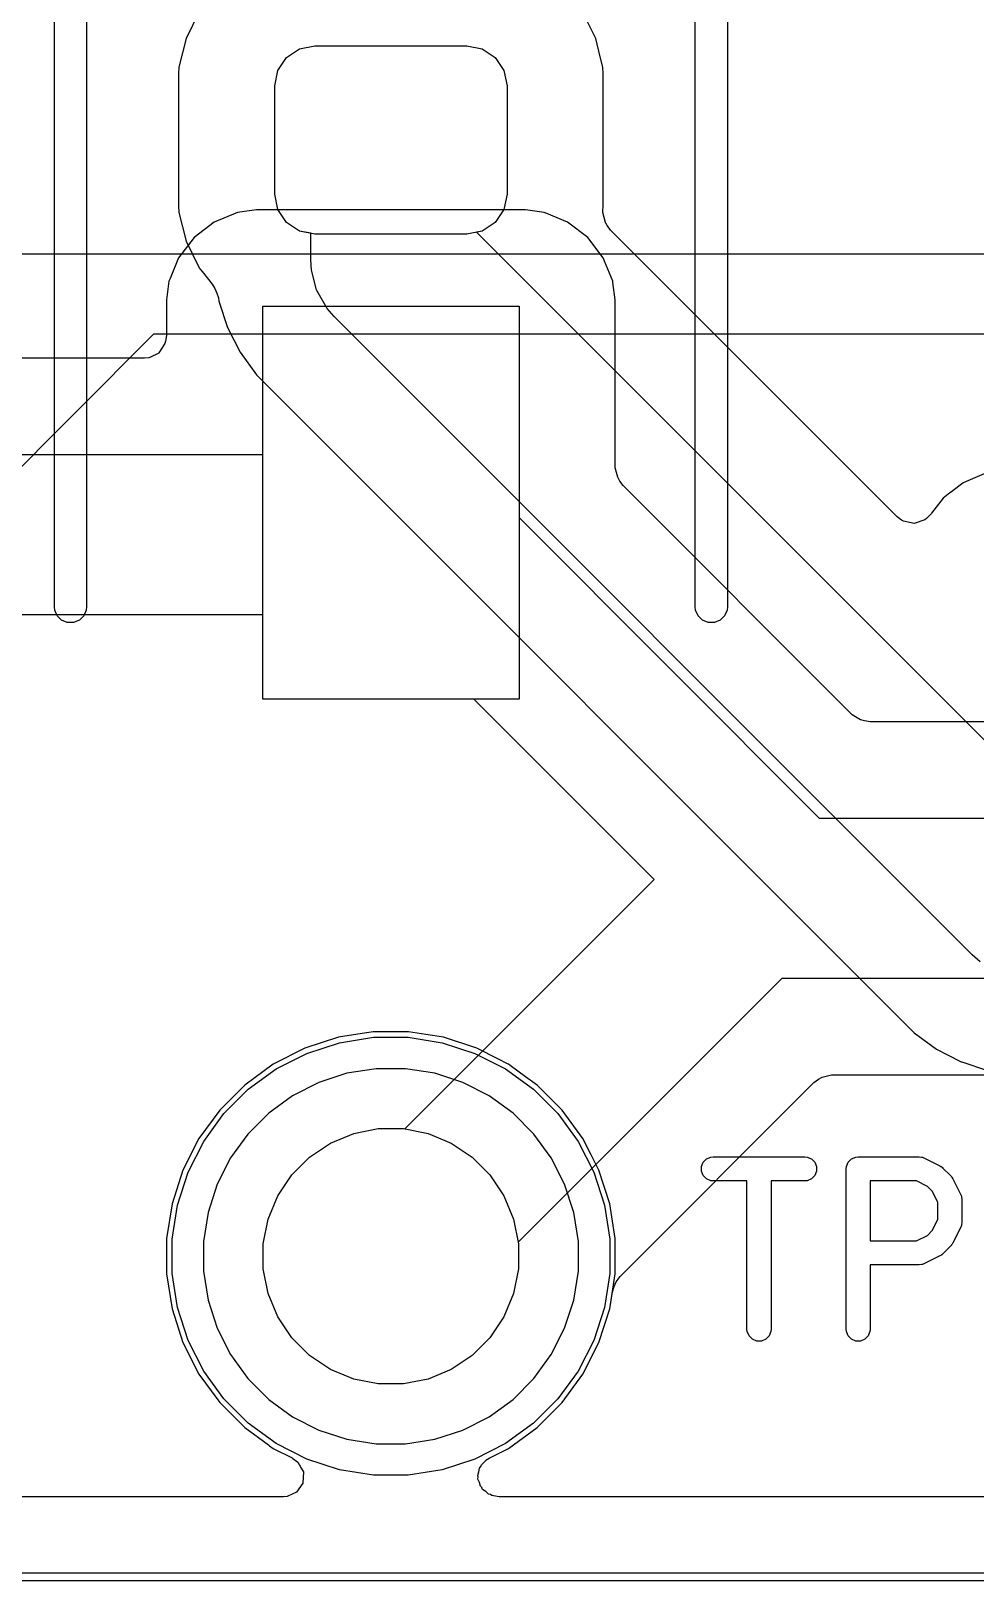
# Model space of a CAD drawing. Header units: inches. Extents: x 1.3 to 5.24, y -7.03 to -1.12.
# Drawn here: x 4.3604 to 4.5924, y -7.0285 to -6.648 of the extents above; entities that cross this region are included whole.
import ezdxf

# ---------------------------------------------------------------- set-up
doc = ezdxf.new("R2010")
doc.units = ezdxf.units.IN
doc.header["$MEASUREMENT"] = 0
for name, color, linetype, true_color in [('B.Cu', 153, 'CONTINUOUS', 0x4d7fc4), ('B.Mask', 4, 'CONTINUOUS', 0x02ffee), ('B.Paste', 132, 'CONTINUOUS', 0x00c2c2), ('B.Silkscreen', 31, 'CONTINUOUS', 0xe8b2a7), ('Edge.Cuts', 254, 'CONTINUOUS', 0xd0d2cd), ('F.Cu', 13, 'CONTINUOUS', 0xc83434), ('F.Mask', 201, 'CONTINUOUS', 0xd864ff), ('F.Paste', 253, 'CONTINUOUS', 0xb4a09a), ('F.Silkscreen', 41, 'CONTINUOUS', 0xf2eda1), ('In1.Cu', 91, 'CONTINUOUS', 0x7fc87f), ('In2.Cu', 33, 'CONTINUOUS', 0xce7d2c)]:
    doc.layers.add(name, color=color, linetype=linetype, true_color=true_color)

msp = doc.modelspace()

# ---------------------------------------------------------------- linework, layer by layer
at = {"layer": 'B.Cu', "linetype": 'CONTINUOUS'}
for p, q in [((4.40174, -6.64328), (4.39851, -6.6498)), ((4.49914, -6.6498), (4.49596, -6.6434)), ((4.3985, -6.6498), (4.39674, -6.65687)), ((4.39851, -6.6498), (4.3985, -6.6498)), ((4.42316, -6.65446), (4.42635, -6.65232)), ((4.42635, -6.65232), (4.43012, -6.65157)), ((4.43012, -6.65157), (4.46752, -6.65157)), ((4.46752, -6.65157), (4.47129, -6.65232)), ((4.47129, -6.65232), (4.47448, -6.65446)), ((4.50025, -6.65428), (4.49914, -6.6498)), ((4.42102, -6.65765), (4.42316, -6.65446)), ((4.47448, -6.65446), (4.47661, -6.65765)), ((4.50089, -6.65686), (4.50025, -6.65428)), ((4.39674, -6.65687), (4.39663, -6.65851)), ((4.39663, -6.65851), (4.39663, -6.6909)), ((4.42028, -6.66142), (4.42102, -6.65765)), ((4.47661, -6.65765), (4.47736, -6.66142)), ((4.50089, -6.65687), (4.50089, -6.65686)), ((4.501, -6.65851), (4.50089, -6.65687)), ((4.501, -6.6909), (4.501, -6.65851)), ((4.42028, -6.68799), (4.42028, -6.66142)), ((4.47736, -6.66142), (4.47736, -6.68799)), ((4.42102, -6.69176), (4.42028, -6.68799)), ((4.47736, -6.68799), (4.47661, -6.69176)), ((4.39663, -6.6909), (4.39674, -6.69254)), ((4.39674, -6.69254), (4.39674, -6.69254)), ((4.39674, -6.69254), (4.3985, -6.69961)), ((4.42316, -6.69495), (4.42102, -6.69176)), ((4.47661, -6.69176), (4.47448, -6.69495)), ((4.5009, -6.6925), (4.50091, -6.6923)), ((4.50125, -6.69373), (4.5009, -6.6925)), ((4.50091, -6.69223), (4.501, -6.6909)), ((4.50091, -6.69229), (4.50091, -6.69223)), ((4.50091, -6.6923), (4.50091, -6.69229)), ((4.50091, -6.6923), (4.50091, -6.6923)), ((4.50154, -6.69497), (4.50125, -6.69373)), ((4.42635, -6.69709), (4.42316, -6.69495)), ((4.42913, -6.69764), (4.42635, -6.69709)), ((4.42913, -6.70413), (4.42913, -6.69764)), ((4.47129, -6.69709), (4.46989, -6.69736)), ((4.46989, -6.69736), (4.61374, -6.84121)), ((4.47448, -6.69495), (4.47129, -6.69709)), ((4.50159, -6.69506), (4.50154, -6.69497)), ((4.50172, -6.69526), (4.50159, -6.69506)), ((4.50199, -6.69577), (4.50172, -6.69526)), ((4.50201, -6.69581), (4.50199, -6.69577)), ((4.50281, -6.69685), (4.50201, -6.69581)), ((4.52516, -6.7192), (4.50281, -6.69685)), ((4.3985, -6.69961), (4.3985, -6.69961)), ((4.3985, -6.69961), (4.40174, -6.70613)), ((4.4293, -6.7067), (4.42913, -6.70413)), ((4.40174, -6.70613), (4.40174, -6.70613)), ((4.40174, -6.70613), (4.40174, -6.70613)), ((4.40174, -6.70613), (4.40186, -6.70628)), ((4.40186, -6.70628), (4.40186, -6.70629)), ((4.40186, -6.70629), (4.4019, -6.70634)), ((4.4019, -6.70634), (4.40247, -6.70704)), ((4.40247, -6.70704), (4.40492, -6.71009)), ((4.43058, -6.71149), (4.4293, -6.7067)), ((4.4293, -6.7067), (4.4293, -6.7067)), ((4.40492, -6.71009), (4.40558, -6.71117)), ((4.40558, -6.71117), (4.40608, -6.7123)), ((4.40608, -6.7123), (4.40644, -6.71351)), ((4.43063, -6.71167), (4.43058, -6.71149)), ((4.4332, -6.71612), (4.43063, -6.71167)), ((4.40644, -6.71351), (4.40656, -6.71428)), ((4.40656, -6.71428), (4.40656, -6.71428)), ((4.40656, -6.71428), (4.40656, -6.71428)), ((4.40656, -6.71428), (4.40867, -6.72077)), ((4.4349, -6.71805), (4.4332, -6.71612)), ((4.4332, -6.71612), (4.4332, -6.71612)), ((4.40867, -6.72077), (4.41176, -6.72684)), ((4.59167, -6.87482), (4.4349, -6.71805)), ((4.5462, -6.74024), (4.52516, -6.7192)), ((4.41176, -6.72684), (4.41577, -6.73236)), ((4.41577, -6.73236), (4.57736, -6.89395)), ((4.57319, -6.76724), (4.5462, -6.74024)), ((4.58946, -6.75888), (4.58653, -6.76112)), ((4.59521, -6.75649), (4.58946, -6.75888)), ((4.58452, -6.76267), (4.58167, -6.76637)), ((4.5862, -6.76138), (4.58452, -6.76267)), ((4.58653, -6.76112), (4.5862, -6.76138)), ((4.58653, -6.76112), (4.58653, -6.76112)), ((4.58154, -6.76655), (4.58143, -6.76669)), ((4.58167, -6.76637), (4.58154, -6.76655)), ((4.58154, -6.76655), (4.58154, -6.76655)), ((4.57428, -6.76805), (4.57319, -6.76724)), ((4.57475, -6.76831), (4.57428, -6.76805)), ((4.5774, -6.76891), (4.57475, -6.76831)), ((4.57999, -6.76798), (4.5774, -6.76891)), ((4.58044, -6.76766), (4.57999, -6.76798)), ((4.58143, -6.76669), (4.58044, -6.76766)), ((4.5936, -6.87652), (4.59167, -6.87482)), ((4.43591, -6.89504), (4.42765, -6.89772)), ((4.4428, -6.89395), (4.43591, -6.89504)), ((4.44294, -6.89392), (4.4428, -6.89395)), ((4.44448, -6.89368), (4.44294, -6.89392)), ((4.45316, -6.89368), (4.44448, -6.89368)), ((4.45744, -6.89436), (4.45316, -6.89368)), ((4.45316, -6.89368), (4.45316, -6.89368)), ((4.46173, -6.89504), (4.45744, -6.89436)), ((4.46998, -6.89772), (4.46173, -6.89504)), ((4.46173, -6.89504), (4.46173, -6.89504)), ((4.57736, -6.89395), (4.58288, -6.89796)), ((4.42765, -6.89772), (4.41992, -6.90166)), ((4.42765, -6.89772), (4.42765, -6.89772)), ((4.42765, -6.89772), (4.42765, -6.89772)), ((4.47524, -6.9004), (4.46998, -6.89772)), ((4.46998, -6.89772), (4.46998, -6.89772)), ((4.46998, -6.89772), (4.46998, -6.89772)), ((4.58288, -6.89796), (4.58575, -6.89942)), ((4.58575, -6.89942), (4.58895, -6.90105)), ((4.41992, -6.90166), (4.4129, -6.90676)), ((4.47748, -6.90154), (4.47524, -6.9004)), ((4.47524, -6.9004), (4.47524, -6.9004)), ((4.47772, -6.90166), (4.47748, -6.90154)), ((4.47748, -6.90154), (4.47748, -6.90154)), ((4.47813, -6.90196), (4.47772, -6.90166)), ((4.47772, -6.90166), (4.47772, -6.90166)), ((4.47772, -6.90166), (4.47772, -6.90166)), ((4.47814, -6.90196), (4.47813, -6.90196)), ((4.48192, -6.90472), (4.47814, -6.90196)), ((4.58895, -6.90105), (4.58899, -6.90107)), ((4.58899, -6.90107), (4.58913, -6.90111)), ((4.58913, -6.90111), (4.59544, -6.90316)), ((4.4129, -6.90676), (4.40676, -6.9129)), ((4.4129, -6.90676), (4.4129, -6.90676)), ((4.48474, -6.90676), (4.48192, -6.90472)), ((4.49088, -6.9129), (4.48474, -6.90676)), ((4.48474, -6.90676), (4.48474, -6.90676)), ((4.48474, -6.90676), (4.48474, -6.90676)), ((4.48474, -6.90676), (4.48474, -6.90676)), ((4.40676, -6.9129), (4.40166, -6.91992)), ((4.40676, -6.9129), (4.40676, -6.9129)), ((4.49533, -6.91902), (4.49088, -6.9129)), ((4.49088, -6.9129), (4.49088, -6.9129)), ((4.49088, -6.9129), (4.49088, -6.9129)), ((4.43397, -6.92104), (4.43968, -6.91868)), ((4.43968, -6.91868), (4.44573, -6.91747)), ((4.44573, -6.91747), (4.45191, -6.91747)), ((4.45191, -6.91747), (4.45796, -6.91868)), ((4.45796, -6.91868), (4.46367, -6.92104)), ((4.40166, -6.91992), (4.39772, -6.92765)), ((4.42884, -6.92447), (4.43397, -6.92104)), ((4.46367, -6.92104), (4.4688, -6.92447)), ((4.49598, -6.91992), (4.49533, -6.91902)), ((4.49533, -6.91902), (4.49533, -6.91902)), ((4.49801, -6.92391), (4.49598, -6.91992)), ((4.49598, -6.91992), (4.49598, -6.91992)), ((4.42447, -6.92884), (4.42884, -6.92447)), ((4.4688, -6.92447), (4.47317, -6.92884)), ((4.49992, -6.92765), (4.49801, -6.92391)), ((4.39772, -6.92765), (4.39504, -6.93591)), ((4.39772, -6.92765), (4.39772, -6.92765)), ((4.39772, -6.92765), (4.39772, -6.92765)), ((4.42104, -6.93397), (4.42447, -6.92884)), ((4.47317, -6.92884), (4.4766, -6.93397)), ((4.5026, -6.93591), (4.49992, -6.92765)), ((4.49992, -6.92765), (4.49992, -6.92765)), ((4.41868, -6.93968), (4.42104, -6.93397)), ((4.4766, -6.93397), (4.47896, -6.93968)), ((4.39504, -6.93591), (4.39368, -6.94448)), ((4.50396, -6.94448), (4.5026, -6.93591)), ((4.41747, -6.94573), (4.41868, -6.93968)), ((4.47896, -6.93968), (4.48016, -6.94573)), ((4.39368, -6.94448), (4.39368, -6.95316)), ((4.50396, -6.95316), (4.50396, -6.94448)), ((4.41747, -6.95191), (4.41747, -6.94573)), ((4.48016, -6.94573), (4.48016, -6.95191)), ((4.41868, -6.95796), (4.41747, -6.95191)), ((4.48016, -6.95191), (4.47896, -6.95796)), ((4.39368, -6.95316), (4.39504, -6.96173)), ((4.5026, -6.96173), (4.50396, -6.95316)), ((4.42104, -6.96367), (4.41868, -6.95796)), ((4.47896, -6.95796), (4.4766, -6.96367)), ((4.39504, -6.96173), (4.39772, -6.96998)), ((4.42447, -6.9688), (4.42104, -6.96367)), ((4.4766, -6.96367), (4.47317, -6.9688)), ((4.49992, -6.96998), (4.5026, -6.96173)), ((4.39772, -6.96998), (4.39772, -6.96998)), ((4.39772, -6.96998), (4.39772, -6.96998)), ((4.39772, -6.96998), (4.40166, -6.97772)), ((4.42884, -6.97317), (4.42447, -6.9688)), ((4.47317, -6.9688), (4.4688, -6.97317)), ((4.49598, -6.97772), (4.49992, -6.96998)), ((4.43397, -6.9766), (4.42884, -6.97317)), ((4.4688, -6.97317), (4.46367, -6.9766)), ((4.40166, -6.97772), (4.40627, -6.98406)), ((4.43968, -6.97896), (4.43397, -6.9766)), ((4.44573, -6.98016), (4.43968, -6.97896)), ((4.45796, -6.97896), (4.45191, -6.98016)), ((4.46367, -6.9766), (4.45796, -6.97896)), ((4.49088, -6.98474), (4.49598, -6.97772)), ((4.45191, -6.98016), (4.44573, -6.98016)), ((4.40627, -6.98406), (4.40676, -6.98474)), ((4.40676, -6.98474), (4.40676, -6.98474)), ((4.40676, -6.98474), (4.40676, -6.98474)), ((4.40676, -6.98474), (4.4129, -6.99088)), ((4.48474, -6.99088), (4.49088, -6.98474)), ((4.4129, -6.99088), (4.4129, -6.99088)), ((4.4129, -6.99088), (4.4129, -6.99088)), ((4.4129, -6.99088), (4.41878, -6.99515)), ((4.47772, -6.99598), (4.48474, -6.99088)), ((4.41878, -6.99515), (4.41878, -6.99515)), ((4.41878, -6.99515), (4.41902, -6.99533)), ((4.41902, -6.99533), (4.41992, -6.99598)), ((4.41992, -6.99598), (4.42456, -6.99834)), ((4.42456, -6.99834), (4.42463, -6.99838)), ((4.42463, -6.99838), (4.42471, -6.99846)), ((4.42471, -6.99846), (4.42562, -6.9991)), ((4.47215, -6.99891), (4.47295, -6.99841)), ((4.47295, -6.99841), (4.47772, -6.99598)), ((4.42562, -6.9991), (4.42593, -6.99939)), ((4.42593, -6.99939), (4.42635, -7.00012)), ((4.42635, -7.00012), (4.42657, -7.00033)), ((4.42657, -7.00033), (4.42662, -7.00057)), ((4.42662, -7.00057), (4.42732, -7.00177)), ((4.42732, -7.00177), (4.4272, -7.00452)), ((4.47016, -7.00261), (4.47047, -7.00174)), ((4.47047, -7.00174), (4.4706, -7.00083)), ((4.4706, -7.00083), (4.47093, -7.0004)), ((4.47093, -7.0004), (4.47107, -7.00001)), ((4.47107, -7.00001), (4.47203, -6.99901)), ((4.47203, -6.99901), (4.47215, -6.99891)), ((4.4272, -7.00452), (4.42561, -7.00677)), ((4.47028, -7.00308), (4.47016, -7.00261)), ((4.47021, -7.00355), (4.47028, -7.00308)), ((4.47059, -7.00439), (4.47021, -7.00355)), ((4.47081, -7.00528), (4.47059, -7.00439)), ((4.47115, -7.00562), (4.47081, -7.00528)), ((4.47135, -7.00605), (4.47115, -7.00562)), ((4.47213, -7.00655), (4.47135, -7.00605)), ((4.42242, -7.00785), (3.74574, -7.00785)), ((4.42336, -7.00776), (4.42242, -7.00785)), ((4.42351, -7.00773), (4.42336, -7.00776)), ((4.42561, -7.00677), (4.42351, -7.00773)), ((4.47279, -7.00719), (4.47213, -7.00655)), ((4.47326, -7.00728), (4.47279, -7.00719)), ((4.47366, -7.00754), (4.47326, -7.00728)), ((4.47407, -7.00766), (4.47366, -7.00754)), ((4.47544, -7.00785), (4.47407, -7.00766)), ((5.21111, -7.00785), (4.47544, -7.00785)), ((5.23622, -7.02854), (1.29921, -7.02854)), ((1.3002, -7.02657), (5.23524, -7.02657))]:
    msp.add_line(p, q, dxfattribs=at)
at = {"layer": 'B.Mask', "linetype": 'CONTINUOUS'}
for p, q in [((4.42316, -6.65446), (4.42635, -6.65232)), ((4.42635, -6.65232), (4.43012, -6.65157)), ((4.43012, -6.65157), (4.46752, -6.65157)), ((4.46752, -6.65157), (4.47129, -6.65232)), ((4.47129, -6.65232), (4.47448, -6.65446)), ((4.42102, -6.65765), (4.42316, -6.65446)), ((4.47448, -6.65446), (4.47661, -6.65765)), ((4.42028, -6.66142), (4.42102, -6.65765)), ((4.47661, -6.65765), (4.47736, -6.66142)), ((4.42028, -6.68799), (4.42028, -6.66142)), ((4.47736, -6.66142), (4.47736, -6.68799)), ((4.42102, -6.69176), (4.42028, -6.68799)), ((4.47736, -6.68799), (4.47661, -6.69176)), ((4.42316, -6.69495), (4.42102, -6.69176)), ((4.47661, -6.69176), (4.47448, -6.69495)), ((4.42635, -6.69709), (4.42316, -6.69495)), ((4.43012, -6.69783), (4.42635, -6.69709)), ((4.46752, -6.69783), (4.43012, -6.69783)), ((4.47129, -6.69709), (4.46752, -6.69783)), ((4.47448, -6.69495), (4.47129, -6.69709)), ((4.43397, -6.92104), (4.43968, -6.91868)), ((4.43968, -6.91868), (4.44573, -6.91747)), ((4.44573, -6.91747), (4.45191, -6.91747)), ((4.45191, -6.91747), (4.45796, -6.91868)), ((4.45796, -6.91868), (4.46367, -6.92104)), ((4.42884, -6.92447), (4.43397, -6.92104)), ((4.46367, -6.92104), (4.4688, -6.92447)), ((4.42447, -6.92884), (4.42884, -6.92447)), ((4.4688, -6.92447), (4.47317, -6.92884)), ((4.42104, -6.93397), (4.42447, -6.92884)), ((4.47317, -6.92884), (4.4766, -6.93397)), ((4.41868, -6.93968), (4.42104, -6.93397)), ((4.4766, -6.93397), (4.47896, -6.93968)), ((4.41747, -6.94573), (4.41868, -6.93968)), ((4.47896, -6.93968), (4.48016, -6.94573)), ((4.41747, -6.95191), (4.41747, -6.94573)), ((4.48016, -6.94573), (4.48016, -6.95191)), ((4.41868, -6.95796), (4.41747, -6.95191)), ((4.48016, -6.95191), (4.47896, -6.95796)), ((4.42104, -6.96367), (4.41868, -6.95796)), ((4.47896, -6.95796), (4.4766, -6.96367)), ((4.42447, -6.9688), (4.42104, -6.96367)), ((4.4766, -6.96367), (4.47317, -6.9688)), ((4.42884, -6.97317), (4.42447, -6.9688)), ((4.47317, -6.9688), (4.4688, -6.97317)), ((4.43397, -6.9766), (4.42884, -6.97317)), ((4.4688, -6.97317), (4.46367, -6.9766)), ((4.43968, -6.97896), (4.43397, -6.9766)), ((4.44573, -6.98016), (4.43968, -6.97896)), ((4.45796, -6.97896), (4.45191, -6.98016)), ((4.46367, -6.9766), (4.45796, -6.97896)), ((4.45191, -6.98016), (4.44573, -6.98016)), ((5.23622, -7.02854), (1.29921, -7.02854)), ((1.3002, -7.02657), (5.23524, -7.02657))]:
    msp.add_line(p, q, dxfattribs=at)
at = {"layer": 'B.Paste', "linetype": 'CONTINUOUS'}
for p, q in [((4.42316, -6.65446), (4.42635, -6.65232)), ((4.42635, -6.65232), (4.43012, -6.65157)), ((4.43012, -6.65157), (4.46752, -6.65157)), ((4.46752, -6.65157), (4.47129, -6.65232)), ((4.47129, -6.65232), (4.47448, -6.65446)), ((4.42102, -6.65765), (4.42316, -6.65446)), ((4.47448, -6.65446), (4.47661, -6.65765)), ((4.42028, -6.66142), (4.42102, -6.65765)), ((4.47661, -6.65765), (4.47736, -6.66142)), ((4.42028, -6.68799), (4.42028, -6.66142)), ((4.47736, -6.66142), (4.47736, -6.68799)), ((4.42102, -6.69176), (4.42028, -6.68799)), ((4.47736, -6.68799), (4.47661, -6.69176)), ((4.42316, -6.69495), (4.42102, -6.69176)), ((4.47661, -6.69176), (4.47448, -6.69495)), ((4.42635, -6.69709), (4.42316, -6.69495)), ((4.43012, -6.69783), (4.42635, -6.69709)), ((4.46752, -6.69783), (4.43012, -6.69783)), ((4.47129, -6.69709), (4.46752, -6.69783)), ((4.47448, -6.69495), (4.47129, -6.69709)), ((5.23622, -7.02854), (1.29921, -7.02854)), ((1.3002, -7.02657), (5.23524, -7.02657))]:
    msp.add_line(p, q, dxfattribs=at)
at = {"layer": 'B.Silkscreen', "linetype": 'CONTINUOUS'}
for p, q in [((5.23622, -7.02854), (1.29921, -7.02854)), ((1.3002, -7.02657), (5.23524, -7.02657))]:
    msp.add_line(p, q, dxfattribs=at)
at = {"layer": 'Edge.Cuts', "linetype": 'CONTINUOUS'}
for p, q in [((5.23622, -7.02854), (1.29921, -7.02854)), ((1.3002, -7.02657), (5.23524, -7.02657))]:
    msp.add_line(p, q, dxfattribs=at)
at = {"layer": 'F.Cu', "linetype": 'CONTINUOUS'}
for p, q in [((4.41115, -6.69252), (4.4054, -6.6949)), ((4.41577, -6.69191), (4.41115, -6.69252)), ((4.41115, -6.69252), (4.41115, -6.69252)), ((4.41115, -6.69252), (4.41115, -6.69252)), ((4.48186, -6.69191), (4.41577, -6.69191)), ((4.48649, -6.69252), (4.48186, -6.69191)), ((4.48186, -6.69191), (4.48186, -6.69191)), ((4.48186, -6.69191), (4.48186, -6.69191)), ((4.48186, -6.69191), (4.48186, -6.69191)), ((4.48186, -6.69191), (4.48186, -6.69191)), ((4.48716, -6.6928), (4.48649, -6.69252)), ((4.48649, -6.69252), (4.48649, -6.69252)), ((4.49224, -6.6949), (4.48716, -6.6928)), ((4.48716, -6.6928), (4.48716, -6.6928)), ((4.4054, -6.6949), (4.40046, -6.69869)), ((4.49718, -6.69869), (4.49224, -6.6949)), ((4.49224, -6.6949), (4.49224, -6.6949)), ((4.40046, -6.69869), (4.39667, -6.70363)), ((4.50097, -6.70363), (4.49718, -6.69869)), ((4.39667, -6.70363), (4.39457, -6.7087)), ((4.50133, -6.7045), (4.50097, -6.70363)), ((4.50335, -6.70938), (4.50133, -6.7045)), ((4.39429, -6.70938), (4.39368, -6.714)), ((4.39457, -6.7087), (4.39429, -6.70938)), ((4.39429, -6.70938), (4.39429, -6.70938)), ((4.39457, -6.7087), (4.39457, -6.7087)), ((4.50339, -6.7097), (4.50335, -6.70938)), ((4.50396, -6.714), (4.50339, -6.7097)), ((4.39368, -6.714), (4.39368, -6.714)), ((4.39368, -6.714), (4.39368, -6.714)), ((4.39368, -6.714), (4.39368, -6.71408)), ((4.39368, -6.71408), (4.39368, -6.72274)), ((4.41732, -6.75197), (4.41732, -6.71555)), ((4.41732, -6.71555), (4.48031, -6.71555)), ((4.48031, -6.71555), (4.48031, -6.76744)), ((4.50396, -6.7192), (4.50396, -6.714)), ((4.50396, -6.75521), (4.50396, -6.7192)), ((4.39331, -6.72471), (4.39182, -6.72702)), ((4.39348, -6.72412), (4.39331, -6.72471)), ((4.39368, -6.72274), (4.39348, -6.72412)), ((4.39368, -6.72274), (4.39368, -6.72274)), ((4.39368, -6.72274), (4.39368, -6.72274)), ((4.38827, -6.72833), (3.87894, -6.72833)), ((4.38931, -6.72822), (4.38827, -6.72833)), ((4.38961, -6.72815), (4.38931, -6.72822)), ((4.39177, -6.72707), (4.38961, -6.72815)), ((4.39182, -6.72702), (4.39177, -6.72707)), ((4.39182, -6.72702), (4.39182, -6.72702)), ((4.39182, -6.72702), (4.39182, -6.72702)), ((4.39182, -6.72702), (4.39182, -6.72702)), ((3.86642, -6.75197), (4.38976, -6.75197)), ((4.38976, -6.75197), (4.41732, -6.75197)), ((4.50455, -6.75755), (4.50396, -6.75521)), ((4.50505, -6.75846), (4.50455, -6.75755)), ((4.50588, -6.75957), (4.50505, -6.75846)), ((4.56216, -6.81585), (4.50588, -6.75957)), ((4.50588, -6.75957), (4.50588, -6.75957)), ((4.48031, -6.76744), (4.55409, -6.84121)), ((4.38976, -6.79134), (3.85827, -6.79134)), ((4.41732, -6.79134), (4.38976, -6.79134)), ((4.41732, -6.81201), (4.41732, -6.79134)), ((4.46921, -6.81201), (4.41732, -6.81201)), ((4.5135, -6.8563), (4.46921, -6.81201)), ((4.56424, -6.81708), (4.56216, -6.81585)), ((4.56523, -6.81738), (4.56424, -6.81708)), ((4.56661, -6.81757), (4.56523, -6.81738)), ((4.78511, -6.81757), (4.56661, -6.81757)), ((4.55409, -6.84121), (4.79635, -6.84121)), ((4.45226, -6.91754), (4.5135, -6.8563)), ((4.54489, -6.88058), (4.48009, -6.94538)), ((4.54594, -6.88058), (4.54489, -6.88058)), ((4.79635, -6.88058), (4.54594, -6.88058)), ((4.50516, -6.95375), (4.55276, -6.90615)), ((4.55276, -6.90615), (4.55387, -6.90532)), ((4.55387, -6.90532), (4.55478, -6.90482)), ((4.55478, -6.90482), (4.55712, -6.90423)), ((4.55712, -6.90423), (4.785, -6.90423)), ((4.43397, -6.92104), (4.43968, -6.91868)), ((4.43968, -6.91868), (4.44573, -6.91747)), ((4.44573, -6.91747), (4.45191, -6.91747)), ((4.45191, -6.91747), (4.45226, -6.91754)), ((4.42884, -6.92447), (4.43397, -6.92104)), ((4.42447, -6.92884), (4.42884, -6.92447)), ((4.42104, -6.93397), (4.42447, -6.92884)), ((4.41868, -6.93968), (4.42104, -6.93397)), ((4.41747, -6.94573), (4.41868, -6.93968)), ((4.48009, -6.94538), (4.48016, -6.94573)), ((4.41747, -6.95191), (4.41747, -6.94573)), ((4.48016, -6.94573), (4.48016, -6.95191)), ((4.41868, -6.95796), (4.41747, -6.95191)), ((4.48016, -6.95191), (4.47896, -6.95796)), ((4.50326, -6.95755), (4.50367, -6.95622)), ((4.50367, -6.95622), (4.5042, -6.95512)), ((4.5042, -6.95512), (4.50516, -6.95375)), ((4.42104, -6.96367), (4.41868, -6.95796)), ((4.47896, -6.95796), (4.4766, -6.96367)), ((4.5026, -6.96173), (4.50326, -6.95755)), ((4.42447, -6.9688), (4.42104, -6.96367)), ((4.4766, -6.96367), (4.47317, -6.9688)), ((4.49992, -6.96998), (4.5026, -6.96173)), ((4.42884, -6.97317), (4.42447, -6.9688)), ((4.47317, -6.9688), (4.4688, -6.97317)), ((4.49598, -6.97772), (4.49992, -6.96998)), ((4.43397, -6.9766), (4.42884, -6.97317)), ((4.4688, -6.97317), (4.46367, -6.9766)), ((4.43968, -6.97896), (4.43397, -6.9766)), ((4.44573, -6.98016), (4.43968, -6.97896)), ((4.45796, -6.97896), (4.45191, -6.98016)), ((4.46367, -6.9766), (4.45796, -6.97896)), ((4.49088, -6.98474), (4.49598, -6.97772)), ((4.45191, -6.98016), (4.44573, -6.98016)), ((4.48474, -6.99088), (4.49088, -6.98474)), ((4.47772, -6.99598), (4.48474, -6.99088)), ((4.47215, -6.99891), (4.47295, -6.99841)), ((4.47295, -6.99841), (4.47772, -6.99598)), ((4.47016, -7.00261), (4.47047, -7.00174)), ((4.47047, -7.00174), (4.4706, -7.00083)), ((4.4706, -7.00083), (4.47093, -7.0004)), ((4.47093, -7.0004), (4.47107, -7.00001)), ((4.47107, -7.00001), (4.47203, -6.99901)), ((4.47203, -6.99901), (4.47215, -6.99891)), ((4.47028, -7.00308), (4.47016, -7.00261)), ((4.47021, -7.00355), (4.47028, -7.00308)), ((4.47059, -7.00439), (4.47021, -7.00355)), ((4.47081, -7.00528), (4.47059, -7.00439)), ((4.47115, -7.00562), (4.47081, -7.00528)), ((4.47135, -7.00605), (4.47115, -7.00562)), ((4.47213, -7.00655), (4.47135, -7.00605)), ((4.47279, -7.00719), (4.47213, -7.00655)), ((4.47326, -7.00728), (4.47279, -7.00719)), ((4.47366, -7.00754), (4.47326, -7.00728)), ((4.47407, -7.00766), (4.47366, -7.00754)), ((4.47544, -7.00785), (4.47407, -7.00766)), ((5.21111, -7.00785), (4.47544, -7.00785)), ((5.23622, -7.02854), (1.29921, -7.02854)), ((1.3002, -7.02657), (5.23524, -7.02657))]:
    msp.add_line(p, q, dxfattribs=at)
at = {"layer": 'F.Mask', "linetype": 'CONTINUOUS'}
for p, q in [((4.41732, -6.81201), (4.41732, -6.71555)), ((4.41732, -6.71555), (4.48031, -6.71555)), ((4.48031, -6.71555), (4.48031, -6.81201)), ((4.48031, -6.81201), (4.41732, -6.81201)), ((4.43397, -6.92104), (4.43968, -6.91868)), ((4.43968, -6.91868), (4.44573, -6.91747)), ((4.44573, -6.91747), (4.45191, -6.91747)), ((4.45191, -6.91747), (4.45796, -6.91868)), ((4.45796, -6.91868), (4.46367, -6.92104)), ((4.42884, -6.92447), (4.43397, -6.92104)), ((4.46367, -6.92104), (4.4688, -6.92447)), ((4.42447, -6.92884), (4.42884, -6.92447)), ((4.4688, -6.92447), (4.47317, -6.92884)), ((4.42104, -6.93397), (4.42447, -6.92884)), ((4.47317, -6.92884), (4.4766, -6.93397)), ((4.41868, -6.93968), (4.42104, -6.93397)), ((4.4766, -6.93397), (4.47896, -6.93968)), ((4.41747, -6.94573), (4.41868, -6.93968)), ((4.47896, -6.93968), (4.48016, -6.94573)), ((4.41747, -6.95191), (4.41747, -6.94573)), ((4.48016, -6.94573), (4.48016, -6.95191)), ((4.41868, -6.95796), (4.41747, -6.95191)), ((4.48016, -6.95191), (4.47896, -6.95796)), ((4.42104, -6.96367), (4.41868, -6.95796)), ((4.47896, -6.95796), (4.4766, -6.96367)), ((4.42447, -6.9688), (4.42104, -6.96367)), ((4.4766, -6.96367), (4.47317, -6.9688)), ((4.42884, -6.97317), (4.42447, -6.9688)), ((4.47317, -6.9688), (4.4688, -6.97317)), ((4.43397, -6.9766), (4.42884, -6.97317)), ((4.4688, -6.97317), (4.46367, -6.9766)), ((4.43968, -6.97896), (4.43397, -6.9766)), ((4.44573, -6.98016), (4.43968, -6.97896)), ((4.45796, -6.97896), (4.45191, -6.98016)), ((4.46367, -6.9766), (4.45796, -6.97896)), ((4.45191, -6.98016), (4.44573, -6.98016)), ((5.23622, -7.02854), (1.29921, -7.02854)), ((1.3002, -7.02657), (5.23524, -7.02657))]:
    msp.add_line(p, q, dxfattribs=at)
at = {"layer": 'F.Paste', "linetype": 'CONTINUOUS'}
for p, q in [((4.41732, -6.81201), (4.41732, -6.71555)), ((4.41732, -6.71555), (4.48031, -6.71555)), ((4.48031, -6.71555), (4.48031, -6.81201)), ((4.48031, -6.81201), (4.41732, -6.81201)), ((5.23622, -7.02854), (1.29921, -7.02854)), ((1.3002, -7.02657), (5.23524, -7.02657))]:
    msp.add_line(p, q, dxfattribs=at)
at = {"layer": 'F.Silkscreen', "linetype": 'CONTINUOUS'}
for p, q in [((4.36614, -6.78937), (4.36614, -6.47835)), ((4.37402, -6.47835), (4.37402, -6.78937)), ((4.52362, -6.78937), (4.52362, -6.47835)), ((4.5315, -6.47835), (4.5315, -6.78937)), ((4.36622, -6.79014), (4.36614, -6.78937)), ((4.37402, -6.78937), (4.37394, -6.79014)), ((4.5237, -6.79014), (4.52362, -6.78937)), ((4.5315, -6.78937), (4.53142, -6.79014)), ((4.36681, -6.79156), (4.36622, -6.79014)), ((4.36789, -6.79264), (4.36681, -6.79156)), ((4.36931, -6.79323), (4.36789, -6.79264)), ((4.37085, -6.79323), (4.36931, -6.79323)), ((4.37227, -6.79264), (4.37085, -6.79323)), ((4.37335, -6.79156), (4.37227, -6.79264)), ((4.37394, -6.79014), (4.37335, -6.79156)), ((4.52429, -6.79156), (4.5237, -6.79014)), ((4.52537, -6.79264), (4.52429, -6.79156)), ((4.52679, -6.79323), (4.52537, -6.79264)), ((4.52833, -6.79323), (4.52679, -6.79323)), ((4.52975, -6.79264), (4.52833, -6.79323)), ((4.53083, -6.79156), (4.52975, -6.79264)), ((4.53142, -6.79014), (4.53083, -6.79156)), ((4.43623, -6.89637), (4.44459, -6.89505)), ((4.44459, -6.89505), (4.45305, -6.89505)), ((4.45305, -6.89505), (4.46141, -6.89637)), ((4.42064, -6.90283), (4.42818, -6.89899)), ((4.42818, -6.89899), (4.43623, -6.89637)), ((4.46141, -6.89637), (4.46946, -6.89899)), ((4.46946, -6.89899), (4.477, -6.90283)), ((4.41379, -6.9078), (4.42064, -6.90283)), ((4.44519, -6.90276), (4.43803, -6.90389)), ((4.45244, -6.90276), (4.44519, -6.90276)), ((4.45961, -6.90389), (4.45244, -6.90276)), ((4.477, -6.90283), (4.48385, -6.9078)), ((4.43114, -6.90613), (4.42468, -6.90942)), ((4.43803, -6.90389), (4.43114, -6.90613)), ((4.4665, -6.90613), (4.45961, -6.90389)), ((4.47296, -6.90942), (4.4665, -6.90613)), ((4.4078, -6.91379), (4.41379, -6.9078)), ((4.42468, -6.90942), (4.41881, -6.91368)), ((4.47883, -6.91368), (4.47296, -6.90942)), ((4.48385, -6.9078), (4.48983, -6.91379)), ((4.40283, -6.92064), (4.4078, -6.91379)), ((4.41881, -6.91368), (4.41368, -6.91881)), ((4.48395, -6.91881), (4.47883, -6.91368)), ((4.48983, -6.91379), (4.49481, -6.92064)), ((4.41368, -6.91881), (4.40942, -6.92468)), ((4.48822, -6.92468), (4.48395, -6.91881)), ((4.39899, -6.92818), (4.40283, -6.92064)), ((4.49481, -6.92064), (4.49865, -6.92818)), ((4.40942, -6.92468), (4.40613, -6.93114)), ((4.49151, -6.93114), (4.48822, -6.92468)), ((4.52513, -6.92678), (4.52557, -6.92571)), ((4.52557, -6.92571), (4.52639, -6.9249)), ((4.52639, -6.9249), (4.52745, -6.92446)), ((4.52745, -6.92446), (4.52803, -6.9244)), ((4.52803, -6.9244), (4.55052, -6.9244)), ((4.55052, -6.9244), (4.5511, -6.92446)), ((4.5511, -6.92446), (4.55217, -6.9249)), ((4.55217, -6.9249), (4.55298, -6.92571)), ((4.55298, -6.92571), (4.55342, -6.92678)), ((4.56075, -6.92678), (4.56119, -6.92571)), ((4.56119, -6.92571), (4.56201, -6.9249)), ((4.56201, -6.9249), (4.56307, -6.92446)), ((4.56307, -6.92446), (4.56365, -6.9244)), ((4.56365, -6.9244), (4.57865, -6.9244)), ((4.57865, -6.9244), (4.57922, -6.92446)), ((4.57922, -6.92446), (4.57932, -6.9245)), ((4.57932, -6.9245), (4.57943, -6.92451)), ((4.57943, -6.92451), (4.57997, -6.92471)), ((4.57997, -6.92471), (4.58372, -6.92659)), ((4.39637, -6.93623), (4.39899, -6.92818)), ((4.49865, -6.92818), (4.50127, -6.93623)), ((4.52513, -6.92793), (4.52513, -6.92678)), ((4.52557, -6.929), (4.52513, -6.92793)), ((4.52639, -6.92981), (4.52557, -6.929)), ((4.52745, -6.93025), (4.52639, -6.92981)), ((4.52803, -6.93031), (4.52745, -6.93025)), ((4.5511, -6.93025), (4.55052, -6.93031)), ((4.55217, -6.92981), (4.5511, -6.93025)), ((4.55298, -6.929), (4.55217, -6.92981)), ((4.55342, -6.92793), (4.55298, -6.929)), ((4.55342, -6.92678), (4.55342, -6.92793)), ((4.5607, -6.92736), (4.56075, -6.92678)), ((4.5607, -6.96673), (4.5607, -6.92736)), ((4.58372, -6.92659), (4.58396, -6.92674)), ((4.58396, -6.92674), (4.58404, -6.92677)), ((4.58404, -6.92677), (4.58412, -6.92684)), ((4.58412, -6.92684), (4.58421, -6.9269)), ((4.58421, -6.9269), (4.58426, -6.92696)), ((4.58426, -6.92696), (4.58448, -6.92714)), ((4.58448, -6.92714), (4.58636, -6.92902)), ((4.58636, -6.92902), (4.58654, -6.92924)), ((4.58654, -6.92924), (4.5866, -6.92929)), ((4.5866, -6.92929), (4.58666, -6.92938)), ((4.58666, -6.92938), (4.58673, -6.92946)), ((4.58673, -6.92946), (4.58676, -6.92954)), ((4.58676, -6.92954), (4.58691, -6.92978)), ((4.58691, -6.92978), (4.58879, -6.93353)), ((4.40613, -6.93114), (4.40389, -6.93803)), ((4.49375, -6.93803), (4.49151, -6.93114)), ((4.53632, -6.93031), (4.52803, -6.93031)), ((4.53632, -6.96673), (4.53632, -6.93031)), ((4.55052, -6.93031), (4.54223, -6.93031)), ((4.54223, -6.93031), (4.54223, -6.96673)), ((4.57795, -6.93031), (4.5666, -6.93031)), ((4.5666, -6.93031), (4.5666, -6.94502)), ((4.58065, -6.93166), (4.57795, -6.93031)), ((4.58184, -6.93285), (4.58065, -6.93166)), ((4.58319, -6.93555), (4.58184, -6.93285)), ((4.58879, -6.93353), (4.58899, -6.93407)), ((4.58899, -6.93407), (4.589, -6.93418)), ((4.39505, -6.94459), (4.39637, -6.93623)), ((4.50127, -6.93623), (4.50259, -6.94459)), ((4.58319, -6.93978), (4.58319, -6.93555)), ((4.589, -6.93418), (4.58904, -6.93428)), ((4.58904, -6.93428), (4.5891, -6.93485)), ((4.5891, -6.93485), (4.5891, -6.94048)), ((4.40389, -6.93803), (4.40276, -6.94519)), ((4.49488, -6.94519), (4.49375, -6.93803)), ((4.58184, -6.94248), (4.58319, -6.93978)), ((4.58899, -6.94126), (4.58879, -6.9418)), ((4.589, -6.94115), (4.58899, -6.94126)), ((4.58904, -6.94105), (4.589, -6.94115)), ((4.5891, -6.94048), (4.58904, -6.94105)), ((4.39505, -6.94519), (4.39505, -6.94459)), ((4.39505, -6.95305), (4.39505, -6.94519)), ((4.40276, -6.94519), (4.40276, -6.95244)), ((4.49488, -6.95244), (4.49488, -6.94519)), ((4.50259, -6.94459), (4.50259, -6.95305)), ((4.5666, -6.94502), (4.57795, -6.94502)), ((4.57795, -6.94502), (4.58065, -6.94368)), ((4.58065, -6.94368), (4.58184, -6.94248)), ((4.58879, -6.9418), (4.58691, -6.94555)), ((4.58372, -6.94874), (4.57997, -6.95062)), ((4.58396, -6.94859), (4.58372, -6.94874)), ((4.58404, -6.94856), (4.58396, -6.94859)), ((4.58412, -6.94849), (4.58404, -6.94856)), ((4.58421, -6.94844), (4.58412, -6.94849)), ((4.58426, -6.94838), (4.58421, -6.94844)), ((4.58448, -6.94819), (4.58426, -6.94838)), ((4.58636, -6.94632), (4.58448, -6.94819)), ((4.58654, -6.94609), (4.58636, -6.94632)), ((4.5866, -6.94604), (4.58654, -6.94609)), ((4.58666, -6.94595), (4.5866, -6.94604)), ((4.58673, -6.94587), (4.58666, -6.94595)), ((4.58676, -6.9458), (4.58673, -6.94587)), ((4.58691, -6.94555), (4.58676, -6.9458)), ((4.39637, -6.96141), (4.39505, -6.95305)), ((4.40276, -6.95244), (4.40389, -6.95961)), ((4.49375, -6.95961), (4.49488, -6.95244)), ((4.50259, -6.95305), (4.50127, -6.96141)), ((4.57865, -6.95093), (4.5666, -6.95093)), ((4.5666, -6.95093), (4.5666, -6.96673)), ((4.57922, -6.95087), (4.57865, -6.95093)), ((4.57932, -6.95083), (4.57922, -6.95087)), ((4.57943, -6.95083), (4.57932, -6.95083)), ((4.57997, -6.95062), (4.57943, -6.95083)), ((4.40389, -6.95961), (4.40613, -6.9665)), ((4.49151, -6.9665), (4.49375, -6.95961)), ((4.39899, -6.96946), (4.39637, -6.96141)), ((4.50127, -6.96141), (4.49865, -6.96946)), ((4.40613, -6.9665), (4.40942, -6.97296)), ((4.48822, -6.97296), (4.49151, -6.9665)), ((4.53638, -6.9673), (4.53632, -6.96673)), ((4.53682, -6.96837), (4.53638, -6.9673)), ((4.54217, -6.9673), (4.54173, -6.96837)), ((4.54223, -6.96673), (4.54217, -6.9673)), ((4.56075, -6.9673), (4.5607, -6.96673)), ((4.56119, -6.96837), (4.56075, -6.9673)), ((4.56654, -6.9673), (4.5661, -6.96837)), ((4.5666, -6.96673), (4.56654, -6.9673)), ((4.40283, -6.977), (4.39899, -6.96946)), ((4.49865, -6.96946), (4.49481, -6.977)), ((4.53764, -6.96918), (4.53682, -6.96837)), ((4.5387, -6.96962), (4.53764, -6.96918)), ((4.53985, -6.96962), (4.5387, -6.96962)), ((4.54092, -6.96918), (4.53985, -6.96962)), ((4.54173, -6.96837), (4.54092, -6.96918)), ((4.56201, -6.96918), (4.56119, -6.96837)), ((4.56307, -6.96962), (4.56201, -6.96918)), ((4.56422, -6.96962), (4.56307, -6.96962)), ((4.56529, -6.96918), (4.56422, -6.96962)), ((4.5661, -6.96837), (4.56529, -6.96918)), ((4.40942, -6.97296), (4.41368, -6.97883)), ((4.48395, -6.97883), (4.48822, -6.97296)), ((4.4078, -6.98385), (4.40283, -6.977)), ((4.41368, -6.97883), (4.41881, -6.98395)), ((4.47883, -6.98395), (4.48395, -6.97883)), ((4.49481, -6.977), (4.48983, -6.98385)), ((4.41379, -6.98983), (4.4078, -6.98385)), ((4.41881, -6.98395), (4.42468, -6.98822)), ((4.47296, -6.98822), (4.47883, -6.98395)), ((4.48983, -6.98385), (4.48385, -6.98983)), ((4.42064, -6.99481), (4.41379, -6.98983)), ((4.42468, -6.98822), (4.43114, -6.99151)), ((4.4665, -6.99151), (4.47296, -6.98822)), ((4.48385, -6.98983), (4.477, -6.99481)), ((4.42818, -6.99865), (4.42064, -6.99481)), ((4.43114, -6.99151), (4.43803, -6.99375)), ((4.43803, -6.99375), (4.44519, -6.99488)), ((4.44519, -6.99488), (4.45244, -6.99488)), ((4.45244, -6.99488), (4.45961, -6.99375)), ((4.45961, -6.99375), (4.4665, -6.99151)), ((4.477, -6.99481), (4.46946, -6.99865)), ((4.43623, -7.00127), (4.42818, -6.99865)), ((4.46946, -6.99865), (4.46141, -7.00127)), ((4.44459, -7.00259), (4.43623, -7.00127)), ((4.45305, -7.00259), (4.44459, -7.00259)), ((4.46141, -7.00127), (4.45305, -7.00259)), ((5.23622, -7.02854), (1.29921, -7.02854)), ((1.3002, -7.02657), (5.23524, -7.02657))]:
    msp.add_line(p, q, dxfattribs=at)
at = {"layer": 'In1.Cu', "linetype": 'CONTINUOUS'}
for p, q in [((4.39046, -6.72244), (4.26654, -6.84637)), ((4.73086, -6.72244), (4.39046, -6.72244)), ((4.43397, -6.92104), (4.43968, -6.91868)), ((4.43968, -6.91868), (4.44573, -6.91747)), ((4.44573, -6.91747), (4.45191, -6.91747)), ((4.45191, -6.91747), (4.45796, -6.91868)), ((4.45796, -6.91868), (4.46367, -6.92104)), ((4.42884, -6.92447), (4.43397, -6.92104)), ((4.46367, -6.92104), (4.4688, -6.92447)), ((4.42447, -6.92884), (4.42884, -6.92447)), ((4.4688, -6.92447), (4.47317, -6.92884)), ((4.42104, -6.93397), (4.42447, -6.92884)), ((4.47317, -6.92884), (4.4766, -6.93397)), ((4.41868, -6.93968), (4.42104, -6.93397)), ((4.4766, -6.93397), (4.47896, -6.93968)), ((4.41747, -6.94573), (4.41868, -6.93968)), ((4.47896, -6.93968), (4.48016, -6.94573)), ((4.41747, -6.95191), (4.41747, -6.94573)), ((4.48016, -6.94573), (4.48016, -6.95191)), ((4.41868, -6.95796), (4.41747, -6.95191)), ((4.48016, -6.95191), (4.47896, -6.95796)), ((4.42104, -6.96367), (4.41868, -6.95796)), ((4.47896, -6.95796), (4.4766, -6.96367)), ((4.42447, -6.9688), (4.42104, -6.96367)), ((4.4766, -6.96367), (4.47317, -6.9688)), ((4.42884, -6.97317), (4.42447, -6.9688)), ((4.47317, -6.9688), (4.4688, -6.97317)), ((4.43397, -6.9766), (4.42884, -6.97317)), ((4.4688, -6.97317), (4.46367, -6.9766)), ((4.43968, -6.97896), (4.43397, -6.9766)), ((4.44573, -6.98016), (4.43968, -6.97896)), ((4.45796, -6.97896), (4.45191, -6.98016)), ((4.46367, -6.9766), (4.45796, -6.97896)), ((4.45191, -6.98016), (4.44573, -6.98016)), ((5.23622, -7.02854), (1.29921, -7.02854)), ((1.3002, -7.02657), (5.23524, -7.02657))]:
    msp.add_line(p, q, dxfattribs=at)
at = {"layer": 'In2.Cu', "linetype": 'CONTINUOUS'}
for p, q in [((4.74409, -6.70276), (4.20464, -6.70276)), ((4.43397, -6.92104), (4.43968, -6.91868)), ((4.43968, -6.91868), (4.44573, -6.91747)), ((4.44573, -6.91747), (4.45191, -6.91747)), ((4.45191, -6.91747), (4.45796, -6.91868)), ((4.45796, -6.91868), (4.46367, -6.92104)), ((4.42884, -6.92447), (4.43397, -6.92104)), ((4.46367, -6.92104), (4.4688, -6.92447)), ((4.42447, -6.92884), (4.42884, -6.92447)), ((4.4688, -6.92447), (4.47317, -6.92884)), ((4.42104, -6.93397), (4.42447, -6.92884)), ((4.47317, -6.92884), (4.4766, -6.93397)), ((4.41868, -6.93968), (4.42104, -6.93397)), ((4.4766, -6.93397), (4.47896, -6.93968)), ((4.41747, -6.94573), (4.41868, -6.93968)), ((4.47896, -6.93968), (4.48016, -6.94573)), ((4.41747, -6.95191), (4.41747, -6.94573)), ((4.48016, -6.94573), (4.48016, -6.95191)), ((4.41868, -6.95796), (4.41747, -6.95191)), ((4.48016, -6.95191), (4.47896, -6.95796)), ((4.42104, -6.96367), (4.41868, -6.95796)), ((4.47896, -6.95796), (4.4766, -6.96367)), ((4.42447, -6.9688), (4.42104, -6.96367)), ((4.4766, -6.96367), (4.47317, -6.9688)), ((4.42884, -6.97317), (4.42447, -6.9688)), ((4.47317, -6.9688), (4.4688, -6.97317)), ((4.43397, -6.9766), (4.42884, -6.97317)), ((4.4688, -6.97317), (4.46367, -6.9766)), ((4.43968, -6.97896), (4.43397, -6.9766)), ((4.44573, -6.98016), (4.43968, -6.97896)), ((4.45796, -6.97896), (4.45191, -6.98016)), ((4.46367, -6.9766), (4.45796, -6.97896)), ((4.45191, -6.98016), (4.44573, -6.98016)), ((5.23622, -7.02854), (1.29921, -7.02854)), ((1.3002, -7.02657), (5.23524, -7.02657))]:
    msp.add_line(p, q, dxfattribs=at)

doc.saveas('drawing.dxf')
